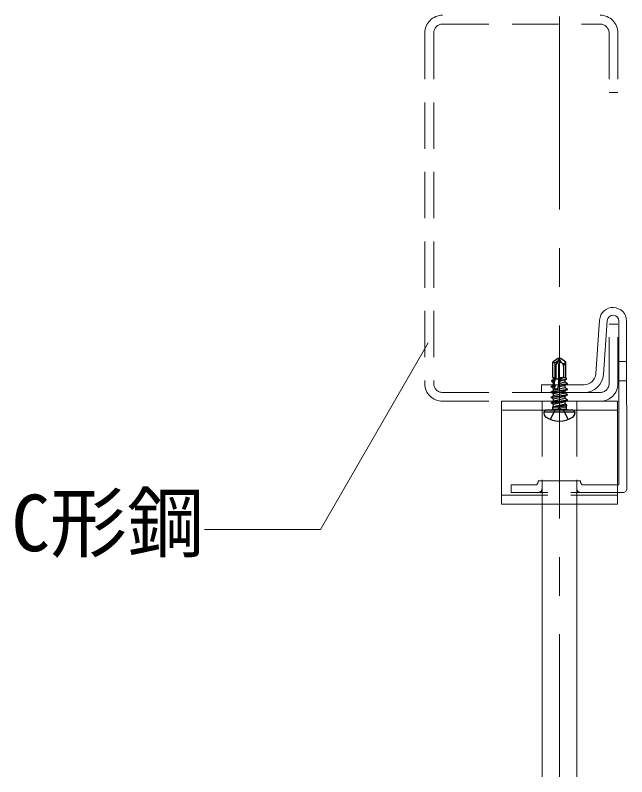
# Model space of a CAD drawing. Units: millimetres on the paper, with parts at other scales. Extents: x -195 to 195, y -140 to 138.
# Drawn here: x -12.03 to 3.81, y -104.29 to -84.56 of the extents above; entities that cross this region are included whole.
import ezdxf
from ezdxf.enums import TextEntityAlignment as Align

# ---------------------------------------------------------------- set-up
doc = ezdxf.new("R2010")
doc.units = ezdxf.units.MM
doc.linetypes.add('CHAIN1', pattern=[8, 5, -1, 1, -1])
doc.linetypes.add('DASHED1', pattern=[1.8, 1.2, -0.6])
for name, color, linetype, lineweight in [('4-0_中心線', 4, 'CHAIN1', 9), ('4-1_吊り材', 7, 'DASHED1', 18), ('4-6_文字', 7, 'Continuous', 18), ('4-9_躯体他', 4, 'DASHED1', 9), ('4-B_補強金具・金具・その他', 3, 'Continuous', 18), ('4-C_ビス・アンカーボルト', 2, 'DASHED1', 25)]:
    doc.layers.add(name, color=color, linetype=linetype, lineweight=lineweight)
doc.styles.add('ＭＳ ゴシック', font='')
doc.styles.get('ＭＳ ゴシック').set_extended_font_data('MS Gothic')

msp = doc.modelspace()

# ---------------------------------------------------------------- linework, layer by layer
at = {"layer": '4-0_中心線'}
msp.add_line((2.061, -84.596), (2.061, -104.286), dxfattribs=at)
at = {"layer": '4-1_吊り材'}
for p, q in [((1.611, -94.562), (2.511, -94.562)), ((1.611, -94.562), (1.611, -94.792)), ((2.511, -94.562), (2.511, -94.792)), ((1.611, -94.792), (1.611, -96.625)), ((2.511, -94.792), (2.511, -96.625)), ((1.611, -96.625), (1.611, -97.222)), ((2.511, -96.625), (2.511, -97.222))]:
    msp.add_line(p, q, dxfattribs=at)
at = {"layer": '4-1_吊り材', "linetype": 'Continuous'}
for p, q in [((1.611, -97.222), (1.611, -104.286)), ((2.511, -97.222), (2.511, -104.286))]:
    msp.add_line(p, q, dxfattribs=at)
at = {"layer": '4-6_文字'}
for p, q in [((-4.126, -97.884), (-1.334, -93.049)), ((-7.126, -97.884), (-4.126, -97.884))]:
    msp.add_line(p, q, dxfattribs=at)
at = {"layer": '4-9_躯体他'}
for p, q in [((-0.963, -84.792), (3.117, -84.792)), ((-1.423, -85.022), (-1.423, -94.102)), ((-1.193, -85.022), (-1.193, -94.102)), ((3.577, -85.022), (3.577, -86.562)), ((3.577, -94.102), (3.577, -92.562)), ((-0.963, -94.332), (3.117, -94.332)), ((-0.963, -94.562), (3.117, -94.562))]:
    msp.add_line(p, q, dxfattribs=at)
for points in [[(3.347, -85.022), (3.347, -86.562), (3.577, -86.562)], [(3.347, -94.102), (3.347, -92.562), (3.577, -92.562)]]:
    msp.add_lwpolyline(points, dxfattribs=at)
for centre, radius, start, end in [((-0.963, -85.022), 0.46, 90, 180), ((3.117, -85.022), 0.46, 0, 90), ((-0.963, -85.022), 0.23, 90, 180), ((3.117, -85.022), 0.23, 0, 90), ((-0.963, -94.102), 0.46, 180, 270), ((-0.963, -94.102), 0.23, 180, 270), ((3.117, -94.102), 0.46, 270, 0), ((3.117, -94.102), 0.23, 270, 0)]:
    msp.add_arc(centre, radius, start, end, dxfattribs=at)
at = {"layer": '4-B_補強金具・金具・その他'}
for p, q in [((3.003, -93.852), (3.101, -92.457)), ((3.203, -93.866), (3.3, -92.471)), ((3.6, -92.481), (3.6, -96.725)), ((3.8, -92.481), (3.805, -96.82)), ((1.6, -94.131), (1.6, -94.331)), ((1.911, -94.131), (1.6, -94.131)), ((2.704, -94.131), (2.237, -94.131)), ((1.864, -94.331), (1.6, -94.331)), ((2.704, -94.331), (2.211, -94.331)), ((0.561, -97.222), (0.561, -94.562)), ((0.561, -94.562), (3.561, -94.562)), ((3.561, -97.222), (3.561, -94.562)), ((0.561, -94.792), (3.561, -94.792)), ((3.561, -96.725), (3.6, -96.725)), ((3.705, -96.925), (3.561, -96.925)), ((3.561, -97.222), (0.561, -97.222)), ((2.909, -97.222), (1.212, -97.222))]:
    msp.add_line(p, q, dxfattribs=at)
at = {"layer": '4-B_補強金具・金具・その他', "linetype": 'DASHED1'}
for p, q in [((3.6, -93.531), (3.8, -93.531)), ((3.6, -94.031), (3.8, -94.031)), ((1.911, -94.131), (2.237, -94.131)), ((1.864, -94.331), (2.211, -94.331)), ((1.511, -96.625), (2.511, -96.625)), ((1.611, -96.825), (1.611, -96.625)), ((2.611, -96.625), (2.511, -96.625)), ((2.511, -96.825), (2.511, -96.625)), ((0.811, -96.725), (1.461, -96.725)), ((0.811, -96.725), (0.811, -96.925)), ((2.661, -96.725), (3.561, -96.725)), ((0.561, -96.992), (3.561, -96.992)), ((3.561, -96.925), (0.811, -96.925))]:
    msp.add_line(p, q, dxfattribs=at)
at = {"layer": '4-B_補強金具・金具・その他'}
for centre, radius, start, end in [((3.45, -92.481), 0.35, 0, 176), ((3.45, -92.481), 0.15, 0, 176), ((2.704, -93.831), 0.3, 270, 356), ((2.704, -93.831), 0.5, 270, 356), ((3.705, -96.825), 0.1, 270, 3)]:
    msp.add_arc(centre, radius, start, end, dxfattribs=at)
at = {"layer": '4-B_補強金具・金具・その他', "linetype": 'DASHED1'}
for centre, radius, start, end in [((1.416, -96.64), 0.0958, 297.7261, 9.1438), ((2.705, -96.64), 0.0958, 170.8562, 242.2739), ((1.511, -96.825), 0.1, 270, 360), ((2.611, -96.825), 0.1, 180, 270)]:
    msp.add_arc(centre, radius, start, end, dxfattribs=at)
at = {"layer": '4-C_ビス・アンカーボルト', "linetype": 'Continuous'}
for p, q in [((2.024, -93.45), (1.891, -93.544)), ((2.061, -93.442), (2.024, -93.45)), ((2.097, -93.45), (2.061, -93.442)), ((2.07, -93.486), (2.061, -93.442)), ((2.231, -93.544), (2.097, -93.45)), ((1.941, -93.57), (1.891, -93.544)), ((1.891, -93.942), (1.891, -93.544)), ((2.052, -93.492), (1.941, -93.57)), ((1.941, -93.57), (1.941, -93.986)), ((1.971, -93.633), (2.052, -93.492)), ((1.971, -93.633), (1.971, -93.992)), ((2.055, -93.583), (2.041, -93.609)), ((2.041, -93.609), (2.041, -93.998)), ((2.131, -93.572), (2.124, -93.567)), ((2.171, -93.648), (2.171, -93.942)), ((2.206, -93.567), (2.231, -93.544)), ((2.231, -93.942), (2.231, -93.544)), ((1.861, -94.047), (1.868, -94.021)), ((1.861, -94.047), (1.944, -94.034)), ((1.861, -94.047), (1.911, -94.076)), ((1.868, -94.021), (1.911, -93.996)), ((1.868, -94.021), (1.942, -94.004)), ((1.891, -93.942), (1.919, -93.942)), ((1.911, -93.978), (1.911, -93.942)), ((1.911, -93.996), (1.911, -93.978)), ((1.922, -93.994), (1.911, -93.996)), ((1.911, -94.076), (1.926, -94.072)), ((1.911, -94.137), (1.911, -94.076)), ((1.919, -93.942), (1.921, -93.981)), ((1.921, -93.981), (1.922, -93.994)), ((1.972, -93.992), (1.922, -93.992)), ((1.942, -94.004), (1.922, -93.994)), ((1.926, -94.072), (1.944, -94.034)), ((1.926, -94.072), (1.929, -94.133)), ((1.941, -93.986), (1.941, -93.992)), ((1.942, -94.004), (1.944, -94.034)), ((2.079, -93.992), (1.972, -93.992)), ((2.077, -94), (2.024, -94.197)), ((2.041, -93.998), (2.041, -94.135)), ((2.211, -94.067), (2.049, -94.105)), ((2.066, -94.039), (2.197, -94.009)), ((2.066, -94.039), (2.095, -94.01)), ((2.093, -93.942), (2.077, -94)), ((2.141, -93.942), (2.089, -93.954)), ((2.107, -93.965), (2.089, -93.954)), ((2.093, -93.942), (2.231, -93.942)), ((2.097, -94.002), (2.095, -94.01)), ((2.095, -94.01), (2.132, -94.004)), ((2.107, -93.965), (2.097, -94.002)), ((2.107, -93.965), (2.204, -93.942)), ((2.132, -94.004), (2.243, -93.986)), ((2.197, -94.009), (2.211, -94.005)), ((2.243, -93.986), (2.211, -94.005)), ((2.211, -94.009), (2.211, -94.005)), ((2.211, -94.067), (2.211, -94.009)), ((2.271, -94.102), (2.211, -94.067)), ((2.243, -93.986), (2.231, -93.942)), ((1.851, -94.172), (1.855, -94.17)), ((1.851, -94.172), (1.858, -94.171)), ((1.851, -94.182), (1.851, -94.172)), ((1.851, -94.182), (1.879, -94.177)), ((1.851, -94.182), (1.911, -94.217)), ((1.851, -94.313), (2.271, -94.243)), ((1.851, -94.323), (2.271, -94.253)), ((1.855, -94.17), (1.911, -94.137)), ((1.858, -94.171), (1.951, -94.155)), ((1.879, -94.177), (1.951, -94.165)), ((1.929, -94.133), (1.911, -94.137)), ((2.204, -94.21), (1.911, -94.278)), ((1.911, -94.217), (1.934, -94.211)), ((1.911, -94.278), (1.911, -94.217)), ((1.951, -94.155), (1.929, -94.133)), ((1.934, -94.211), (1.942, -94.19)), ((1.934, -94.211), (1.935, -94.236)), ((1.942, -94.19), (1.951, -94.165)), ((1.951, -94.155), (1.951, -94.165)), ((2.024, -94.197), (2.017, -94.222)), ((2.026, -94.19), (2.211, -94.146)), ((2.026, -94.19), (2.058, -94.147)), ((2.061, -94.137), (2.049, -94.105)), ((2.058, -94.147), (2.271, -94.112)), ((2.061, -94.137), (2.058, -94.147)), ((2.061, -94.137), (2.271, -94.102)), ((2.211, -94.208), (2.204, -94.21)), ((2.271, -94.112), (2.211, -94.146)), ((2.211, -94.208), (2.211, -94.146)), ((2.214, -94.21), (2.211, -94.208)), ((2.271, -94.253), (2.211, -94.287)), ((2.271, -94.243), (2.214, -94.21)), ((2.271, -94.112), (2.271, -94.102)), ((2.271, -94.253), (2.271, -94.243)), ((1.851, -94.323), (1.876, -94.338)), ((1.996, -94.338), (2.211, -94.287)), ((2.211, -94.338), (2.211, -94.287)), ((1.858, -94.591), (1.898, -94.568)), ((1.865, -94.591), (2.006, -94.568)), ((1.966, -94.591), (2.091, -94.568)), ((2.114, -94.591), (2.211, -94.569)), ((2.213, -94.568), (2.211, -94.569)), ((2.211, -94.569), (2.211, -94.571)), ((2.212, -94.591), (2.211, -94.571)), ((1.661, -94.842), (1.661, -94.872)), ((2.461, -94.842), (1.661, -94.842)), ((2.411, -94.792), (1.711, -94.792)), ((2.461, -94.842), (2.461, -94.872))]:
    msp.add_line(p, q, dxfattribs=at)
at = {"layer": '4-C_ビス・アンカーボルト'}
for p, q in [((1.851, -94.454), (2.271, -94.384)), ((1.851, -94.464), (2.271, -94.394)), ((1.851, -94.454), (1.911, -94.419)), ((1.851, -94.464), (1.851, -94.454)), ((1.851, -94.464), (1.911, -94.499)), ((1.876, -94.338), (1.911, -94.358)), ((1.911, -94.358), (1.996, -94.338)), ((2.211, -94.349), (1.911, -94.419)), ((1.911, -94.419), (1.911, -94.358)), ((1.911, -94.499), (2.211, -94.428)), ((2.211, -94.349), (2.211, -94.338)), ((2.271, -94.384), (2.211, -94.349)), ((2.271, -94.394), (2.211, -94.428)), ((2.211, -94.49), (2.211, -94.428)), ((2.271, -94.394), (2.271, -94.384)), ((1.855, -94.592), (1.865, -94.591)), ((1.855, -94.592), (1.858, -94.591)), ((1.86, -94.61), (1.855, -94.592)), ((1.86, -94.61), (1.966, -94.591)), ((1.86, -94.61), (1.906, -94.637)), ((1.898, -94.568), (1.911, -94.56)), ((2.215, -94.633), (1.901, -94.707)), ((1.901, -94.707), (1.906, -94.637)), ((1.906, -94.637), (2.114, -94.591)), ((1.909, -94.712), (2.251, -94.654)), ((2.211, -94.49), (1.911, -94.56)), ((1.911, -94.56), (1.911, -94.499)), ((2.006, -94.568), (2.271, -94.525)), ((2.215, -94.633), (2.212, -94.591)), ((1.831, -95.03), (1.946, -94.799)), ((1.851, -94.792), (1.882, -94.761)), ((1.884, -94.712), (1.882, -94.761)), ((1.882, -94.761), (2.239, -94.761)), ((2.238, -94.712), (1.884, -94.712)), ((2.061, -94.738), (1.946, -94.799)), ((2.061, -94.738), (2.175, -94.799)), ((2.156, -94.712), (2.242, -94.692)), ((2.291, -95.03), (2.175, -94.799)), ((2.189, -94.712), (2.22, -94.705)), ((2.242, -94.692), (2.22, -94.705)), ((2.22, -94.712), (2.22, -94.705)), ((2.238, -94.712), (2.239, -94.761)), ((2.271, -94.792), (2.239, -94.761))]:
    msp.add_line(p, q, dxfattribs=at)
at = {"layer": '4-C_ビス・アンカーボルト', "linetype": 'Continuous'}
for points in [[(2.024, -93.45), (2.052, -93.492), (2.061, -93.442)], [(1.851, -94.323), (1.851, -94.313), (1.911, -94.278)]]:
    msp.add_lwpolyline(points, dxfattribs=at)
at = {"layer": '4-C_ビス・アンカーボルト'}
for points in [[(2.091, -94.568), (2.271, -94.535), (2.213, -94.568)], [(2.271, -94.535), (2.271, -94.525), (2.211, -94.49)], [(2.242, -94.692), (2.251, -94.654), (2.215, -94.633)]]:
    msp.add_lwpolyline(points, dxfattribs=at)
at = {"layer": '4-C_ビス・アンカーボルト', "linetype": 'Continuous'}
for centre, radius, start, end in [((1.939, -93.516), 0.134, 330, 12.5), ((2.202, -93.457), 0.134, 192.5, 235), ((2.097, -93.607), 0.0479, 55, 150), ((2.165, -93.524), 0.0594, 235, 312.8457), ((2.078, -93.648), 0.0921, 0, 55), ((2.28, -93.648), 0.11, 132.8457, 180), ((1.966, -94.167), 0.075, 246.0793, 313.5446), ((1.711, -94.842), 0.05, 90, 180), ((1.781, -94.872), 0.12, 180, 238.1092), ((2.341, -94.872), 0.12, 301.8908, 0), ((2.411, -94.842), 0.05, 0, 90), ((2.061, -94.422), 0.65, 238.1092, 301.8908)]:
    msp.add_arc(centre, radius, start, end, dxfattribs=at)

# ---------------------------------------------------------------- texts
at = {"layer": '4-6_文字', "style": 'ＭＳ ゴシック'}
msp.add_text('C形鋼', height=1.466, dxfattribs=at).set_placement((-12.126, -98.884), align=Align.BOTTOM_LEFT)

doc.saveas('drawing.dxf')
